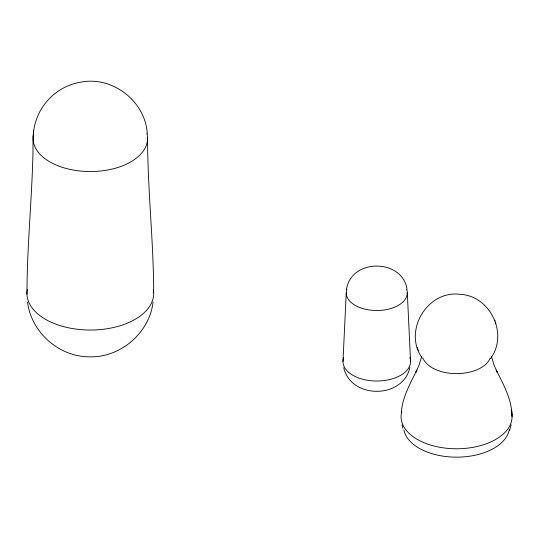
<?xml version="1.0" encoding="UTF-8"?>
<svg xmlns="http://www.w3.org/2000/svg" width="539" height="539" viewBox="0 0 539 539"><rect width="100%" height="100%" fill="white"/><g stroke="black" fill="none" stroke-linecap="round" stroke-linejoin="round"><path stroke-width="0.81" d="M26.963 294.126C26.984 248.641 31.572 203.324 32.832 157.873C33.29 147.336 32.34 136.616 34.462 126.214C36.477 117.381 40.492 108.952 46.361 102.033C55.598 90.599 69.531 83.228 84.118 81.645C114.962 77.488 145.705 102.767 147.282 133.928M342.979 361.514L346.24 292.913M33.175 136.697L33.64 130.701L33.371 133.928M401.292 412.8C402.289 397.371 410.199 383.633 416.883 370.071L415.805 372.436L419.12 364.964L421.7 356.373M153.089 302.096C149.424 332.617 121.053 357.364 90.323 356.811C59.593 357.364 31.228 332.617 27.556 302.096M346.53 289.248C351.125 258.356 402.417 258.37 407.012 289.254M409.842 367.672C402.727 399.204 350.835 399.183 343.72 367.665M511.154 424.867L509.517 430.479M490.429 358.61C508.856 334.369 490.227 295.406 459.841 294.328C426.949 290.076 402.653 331.815 422.435 358.314M494.809 320.26L495.098 321.089M418.015 349.602L418.311 350.424M495.523 322.309L495.92 323.427M417.199 347.264L417.597 348.376M401.966 424.867L402.835 428.087M491.413 356.373L493.993 364.964L497.315 372.436L496.237 370.071C502.921 383.633 510.831 397.371 511.828 412.8M511.976 415.077L511.531 409.505L512.05 416.735M410.59 361.528L407.295 292.926M153.689 292.792C153.561 241.095 147.612 189.6 147.545 137.903M511.295 411.466A55.49 32.037 0 0 1 456.56 448.778A55.49 32.037 0 0 1 401.824 411.466M509.254 429.738A52.977 30.588 0 0 1 456.56 457.166A52.977 30.588 0 0 1 403.866 429.738M490.012 358.469A34.442 19.882 0 0 1 456.56 373.621A34.442 19.882 0 0 1 423.108 358.469M409.869 357.532A33.802 19.492 0 0 1 376.781 381.012A33.802 19.492 0 0 1 343.693 357.519M406.649 289.315A30.528 17.605 0 0 1 376.768 310.525A30.528 17.605 0 0 1 346.887 289.308M153.332 289.544A63.373 36.591 0 0 1 90.323 330.043A63.373 36.591 0 0 1 27.314 289.544M146.972 133.807A57.228 33.041 0 0 1 90.323 171.55A57.228 33.041 0 0 1 33.674 133.807"/></g></svg>
